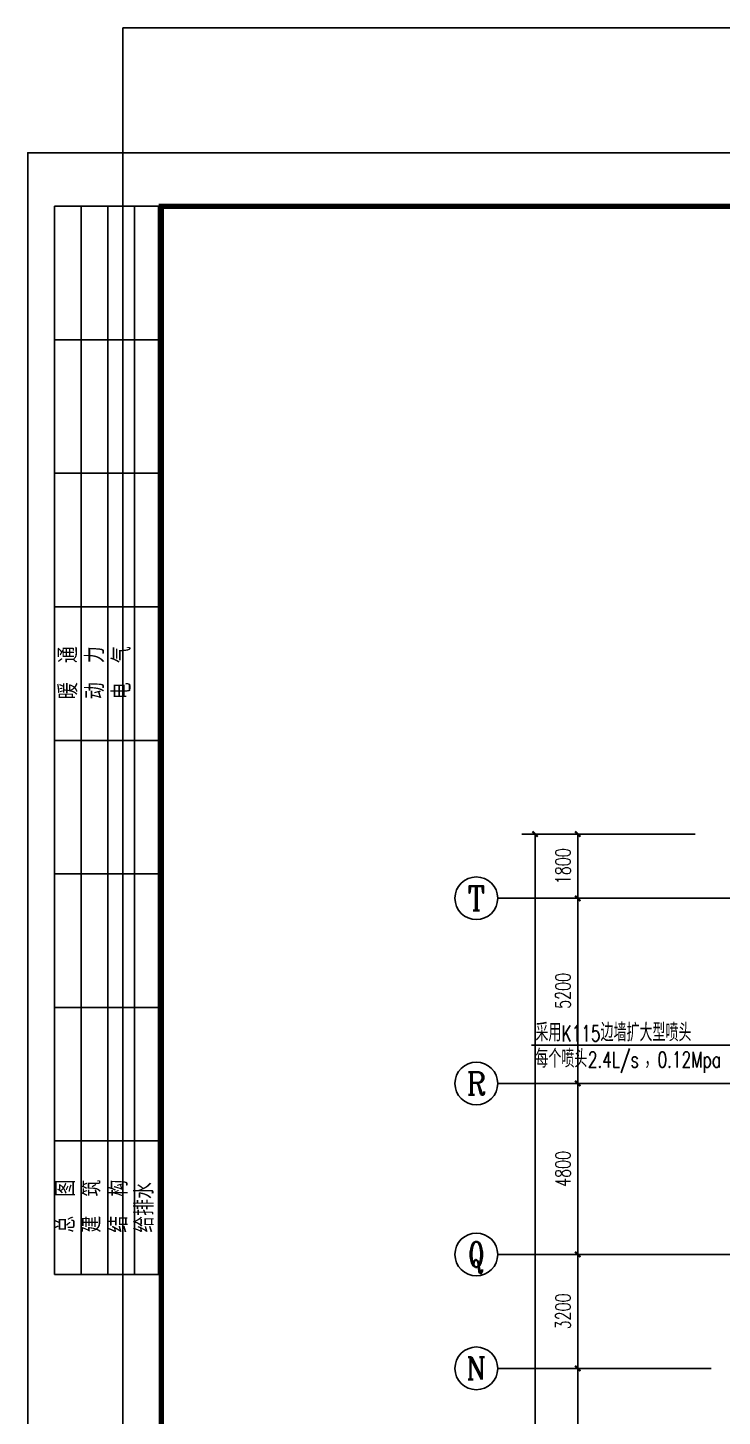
# Model space of a CAD drawing. Extents: x 0 to 2838408, y -923048 to 203859.
# Drawn here: x 2660058 to 2679573, y -625085 to -586096 of the extents above; entities that cross this region are included whole.
import ezdxf
from ezdxf.enums import TextEntityAlignment as Align

# ---------------------------------------------------------------- set-up
doc = ezdxf.new("R2010")
doc.units = 0
doc.header["$LTSCALE"] = 1000
for name, color, linetype in [('AXIS', 3, 'Continuous'), ('AXIS_TEXT', 7, 'Continuous'), ('BTTK', 7, 'Continuous'), ('DIM_喷淋', 3, 'Continuous'), ('DOTE', 8, 'Continuous'), ('PUB_TITLE', 4, 'Continuous'), ('XREF', 8, 'Continuous')]:
    doc.layers.add(name, color=color, linetype=linetype)
doc.styles.add('_TCH_AXIS', font='COMPLEX', dxfattribs={"bigfont": 'GBCBIG'})
doc.styles.add('_TCH_DIM', font='SIMPLEX', dxfattribs={"bigfont": 'GBCBIG'})
doc.styles.add('A_DIM_T3', font='SIMPLEX', dxfattribs={"width": 0.7, "bigfont": 'HZ'})
doc.styles.add('COMPLEX', font='COMPLEX')
doc.styles.add('HZ(TK)', font='geniso.shx', dxfattribs={"width": 0.9, "bigfont": 'hztxt.shx'})
doc.dimstyles.new('_TCH_ARCH&&150', dxfattribs={"dimtxt": 420, "dimasz": 150, "dimexe": 375, "dimexo": 450, "dimgap": 202.5, "dimtad": 1, "dimdec": 0, "dimzin": 0, "dimdsep": 46, "dimtxsty": 'A_DIM_T3', "dimblk": 'ARCHTICK', "dimcen": 0.09, "dimclrt": 7, "dimazin": 2, "dimtfac": 1, "dimtdec": 0, "dimtix": 1, "dimtmove": 2, "dimatfit": 3, "dimfxl": 150, "dimtolj": 1, "dimtzin": 0, "dimarcsym": 0})

# ---------------------------------------------------------------- blocks, each defined once
blk = doc.blocks.new('vhtemplate_2020年新竖式图框_A0')
at = {"layer": 'PUB_TITLE'}
for p, q in [((5, 631), (5, 831)), ((5, 831), (25, 831)), ((10, 831), (10, 631)), ((15, 831), (15, 631)), ((20, 831), (20, 631)), ((24.5, 831), (24.5, 631)), ((25, 831), (25, 631)), ((25, 806), (5, 806)), ((25, 781), (5, 781)), ((25, 756), (5, 756)), ((25, 731), (5, 731)), ((25, 706), (5, 706)), ((25, 681), (5, 681)), ((25, 656), (5, 656)), ((25, 631), (5, 631))]:
    blk.add_line(p, q, dxfattribs=at)
at = {"layer": 'PUB_TITLE', "color": 7}
blk.add_lwpolyline([(0, 0), (1189, 0), (1189, 841), (0, 841)], close=True, dxfattribs=at)
at = {"layer": 'PUB_TITLE', "const_width": 1}
blk.add_lwpolyline([(25, 10), (1179, 10), (1179, 831), (25, 831)], close=True, dxfattribs=at)
at = {"layer": 'BTTK', "color": 4, "style": 'HZ(TK)', "width": 0.9}
for tag, p in [('合作单位_001', (1143.83, 741.44)), ('建设单位_001', (1143.85, 207.44)), ('工程名称_001', (1143.62, 174.44)), ('子项名称_001', (1153.71, 157.94)), ('图纸名称_001', (1143.45, 138.94))]:
    blk.add_attdef(tag, p, '', height=3.5, dxfattribs=at)
for tag, p in [('注册证书号', (1156.5, 309.01)), ('注册印章号', (1156.5, 301.01)), ('设计号', (1154, 193)), ('图别', (1137.75, 34)), ('图号', (1170.25, 34)), ('版本号', (1137.75, 26)), ('日期', (1170.25, 26))]:
    blk.add_attdef(tag, text='', height=3.5, dxfattribs=at).set_placement(p, align=Align.MIDDLE)
at = {"layer": 'PUB_TITLE', "style": 'HZ(TK)', "width": 0.9}
for s, p in [('暖  通', (9.32, 738.72)), ('动  力', (14.32, 738.72)), ('电  气', (19.32, 738.72)), ('总  图', (8.82, 638.84)), ('建  筑', (13.7, 638.84)), ('结  构', (18.7, 638.84)), ('给排水', (23.57, 638.84))]:
    blk.add_text(s, height=3.5, rotation=90, dxfattribs=at).set_placement(p)
blk = doc.blocks.new('_ArchTick')
at = {"color": 0, "linetype": 'ByBlock', "const_width": 0.4}
blk.add_lwpolyline([(-0.5, -0.5), (0.5, 0.5)], dxfattribs=at)
blk = doc.blocks.new('*D578')
at = {"layer": 'AXIS', "color": 0, "lineweight": -2, "transparency": 16777216}
for p, q in [((2342767, -608741), (2337892, -608741)), ((2338267, -688341), (2338267, -608741)), ((2342767, -688341), (2337892, -688341))]:
    blk.add_line(p, q, dxfattribs=at)
at = {"layer": 'Defpoints', "color": 0, "transparency": 16777216}
for p in [(2338267, -608741), (2343217, -608741), (2343217, -688341)]:
    blk.add_point(p, dxfattribs=at)
at = {"layer": 'AXIS', "color": 0, "lineweight": -2, "transparency": 16777216, "xscale": 150, "yscale": 150, "zscale": 150}
for p, rotation in [((2338267, -608741), 90), ((2338267, -688341), 270)]:
    blk.add_blockref('_ArchTick', p, dxfattribs=dict(at, rotation=rotation))
at = {"layer": 'AXIS', "color": 7, "transparency": 16777216, "insert": (2337854, -648541), "char_height": 420, "attachment_point": 5, "rotation": 90, "style": 'A_DIM_T3'}
blk.add_mtext('\\A1;79600', dxfattribs=at)
blk = doc.blocks.new('*D583')
at = {"layer": 'AXIS', "color": 0, "lineweight": -2, "transparency": 16777216}
for p, q in [((2342767, -623741), (2339092, -623741)), ((2339467, -673341), (2339467, -623741)), ((2342767, -673341), (2339092, -673341))]:
    blk.add_line(p, q, dxfattribs=at)
at = {"layer": 'Defpoints', "color": 0, "transparency": 16777216}
for p in [(2339467, -623741), (2343217, -623741), (2343217, -673341)]:
    blk.add_point(p, dxfattribs=at)
at = {"layer": 'AXIS', "color": 0, "lineweight": -2, "transparency": 16777216, "xscale": 150, "yscale": 150, "zscale": 150}
for p, rotation in [((2339467, -623741), 90), ((2339467, -673341), 270)]:
    blk.add_blockref('_ArchTick', p, dxfattribs=dict(at, rotation=rotation))
at = {"layer": 'AXIS', "color": 7, "transparency": 16777216, "insert": (2339054, -648541), "char_height": 420, "attachment_point": 5, "rotation": 90, "style": 'A_DIM_T3'}
blk.add_mtext('\\A1;49600', dxfattribs=at)
blk = doc.blocks.new('*D584')
at = {"layer": 'AXIS', "color": 0, "lineweight": -2, "transparency": 16777216}
for p, q in [((2342767, -620541), (2339092, -620541)), ((2339467, -623741), (2339467, -620541)), ((2342767, -623741), (2339092, -623741))]:
    blk.add_line(p, q, dxfattribs=at)
at = {"layer": 'Defpoints', "color": 0, "transparency": 16777216}
for p in [(2339467, -620541), (2343217, -620541), (2343217, -623741)]:
    blk.add_point(p, dxfattribs=at)
at = {"layer": 'AXIS', "color": 0, "lineweight": -2, "transparency": 16777216, "xscale": 150, "yscale": 150, "zscale": 150}
for p, rotation in [((2339467, -620541), 90), ((2339467, -623741), 270)]:
    blk.add_blockref('_ArchTick', p, dxfattribs=dict(at, rotation=rotation))
at = {"layer": 'AXIS', "color": 7, "transparency": 16777216, "insert": (2339054, -622141), "char_height": 420, "attachment_point": 5, "rotation": 90, "style": 'A_DIM_T3'}
blk.add_mtext('\\A1;3200', dxfattribs=at)
blk = doc.blocks.new('*D585')
at = {"layer": 'AXIS', "color": 0, "lineweight": -2, "transparency": 16777216}
for p, q in [((2342767, -615741), (2339092, -615741)), ((2339467, -620541), (2339467, -615741)), ((2342767, -620541), (2339092, -620541))]:
    blk.add_line(p, q, dxfattribs=at)
at = {"layer": 'Defpoints', "color": 0, "transparency": 16777216}
for p in [(2339467, -615741), (2343217, -615741), (2343217, -620541)]:
    blk.add_point(p, dxfattribs=at)
at = {"layer": 'AXIS', "color": 0, "lineweight": -2, "transparency": 16777216, "xscale": 150, "yscale": 150, "zscale": 150}
for p, rotation in [((2339467, -615741), 90), ((2339467, -620541), 270)]:
    blk.add_blockref('_ArchTick', p, dxfattribs=dict(at, rotation=rotation))
at = {"layer": 'AXIS', "color": 7, "transparency": 16777216, "insert": (2339054, -618141), "char_height": 420, "attachment_point": 5, "rotation": 90, "style": 'A_DIM_T3'}
blk.add_mtext('\\A1;4800', dxfattribs=at)
blk = doc.blocks.new('*D586')
at = {"layer": 'AXIS', "color": 0, "lineweight": -2, "transparency": 16777216}
for p, q in [((2342767, -610541), (2339092, -610541)), ((2339467, -615741), (2339467, -610541)), ((2342767, -615741), (2339092, -615741))]:
    blk.add_line(p, q, dxfattribs=at)
at = {"layer": 'Defpoints', "color": 0, "transparency": 16777216}
for p in [(2339467, -610541), (2343217, -610541), (2343217, -615741)]:
    blk.add_point(p, dxfattribs=at)
at = {"layer": 'AXIS', "color": 0, "lineweight": -2, "transparency": 16777216, "xscale": 150, "yscale": 150, "zscale": 150}
for p, rotation in [((2339467, -610541), 90), ((2339467, -615741), 270)]:
    blk.add_blockref('_ArchTick', p, dxfattribs=dict(at, rotation=rotation))
at = {"layer": 'AXIS', "color": 7, "transparency": 16777216, "insert": (2339054, -613141), "char_height": 420, "attachment_point": 5, "rotation": 90, "style": 'A_DIM_T3'}
blk.add_mtext('\\A1;5200', dxfattribs=at)
blk = doc.blocks.new('*D587')
at = {"layer": 'AXIS', "color": 0, "lineweight": -2, "transparency": 16777216}
for p, q in [((2342767, -608741), (2339092, -608741)), ((2339467, -610541), (2339467, -608741)), ((2342767, -610541), (2339092, -610541))]:
    blk.add_line(p, q, dxfattribs=at)
at = {"layer": 'Defpoints', "color": 0, "transparency": 16777216}
for p in [(2339467, -608741), (2343217, -608741), (2343217, -610541)]:
    blk.add_point(p, dxfattribs=at)
at = {"layer": 'AXIS', "color": 0, "lineweight": -2, "transparency": 16777216, "xscale": 150, "yscale": 150, "zscale": 150}
for p, rotation in [((2339467, -608741), 90), ((2339467, -610541), 270)]:
    blk.add_blockref('_ArchTick', p, dxfattribs=dict(at, rotation=rotation))
at = {"layer": 'AXIS', "color": 7, "transparency": 16777216, "insert": (2339054, -609641), "char_height": 420, "attachment_point": 5, "rotation": 90, "style": 'A_DIM_T3'}
blk.add_mtext('\\A1;1800', dxfattribs=at)
blk = doc.blocks.new('*D642')
at = {"layer": 'AXIS', "color": 0, "lineweight": -2, "transparency": 16777216}
for p, q in [((2342767, -608741), (2337892, -608741)), ((2338267, -688341), (2338267, -608741)), ((2342767, -688341), (2337892, -688341))]:
    blk.add_line(p, q, dxfattribs=at)
at = {"layer": 'Defpoints', "color": 0, "transparency": 16777216}
for p in [(2338267, -608741), (2343217, -608741), (2343217, -688341)]:
    blk.add_point(p, dxfattribs=at)
at = {"layer": 'AXIS', "color": 0, "lineweight": -2, "transparency": 16777216, "xscale": 150, "yscale": 150, "zscale": 150}
for p, rotation in [((2338267, -608741), 90), ((2338267, -688341), 270)]:
    blk.add_blockref('_ArchTick', p, dxfattribs=dict(at, rotation=rotation))
at = {"layer": 'AXIS', "color": 7, "transparency": 16777216, "insert": (2337854, -648541), "char_height": 420, "attachment_point": 5, "rotation": 90, "style": 'A_DIM_T3'}
blk.add_mtext('\\A1;79600', dxfattribs=at)
blk = doc.blocks.new('*D647')
at = {"layer": 'AXIS', "color": 0, "lineweight": -2, "transparency": 16777216}
for p, q in [((2342767, -623741), (2339092, -623741)), ((2339467, -673341), (2339467, -623741)), ((2342767, -673341), (2339092, -673341))]:
    blk.add_line(p, q, dxfattribs=at)
at = {"layer": 'Defpoints', "color": 0, "transparency": 16777216}
for p in [(2339467, -623741), (2343217, -623741), (2343217, -673341)]:
    blk.add_point(p, dxfattribs=at)
at = {"layer": 'AXIS', "color": 0, "lineweight": -2, "transparency": 16777216, "xscale": 150, "yscale": 150, "zscale": 150}
for p, rotation in [((2339467, -623741), 90), ((2339467, -673341), 270)]:
    blk.add_blockref('_ArchTick', p, dxfattribs=dict(at, rotation=rotation))
at = {"layer": 'AXIS', "color": 7, "transparency": 16777216, "insert": (2339054, -648541), "char_height": 420, "attachment_point": 5, "rotation": 90, "style": 'A_DIM_T3'}
blk.add_mtext('\\A1;49600', dxfattribs=at)
blk = doc.blocks.new('*D648')
at = {"layer": 'AXIS', "color": 0, "lineweight": -2, "transparency": 16777216}
for p, q in [((2342767, -620541), (2339092, -620541)), ((2339467, -623741), (2339467, -620541)), ((2342767, -623741), (2339092, -623741))]:
    blk.add_line(p, q, dxfattribs=at)
at = {"layer": 'Defpoints', "color": 0, "transparency": 16777216}
for p in [(2339467, -620541), (2343217, -620541), (2343217, -623741)]:
    blk.add_point(p, dxfattribs=at)
at = {"layer": 'AXIS', "color": 0, "lineweight": -2, "transparency": 16777216, "xscale": 150, "yscale": 150, "zscale": 150}
for p, rotation in [((2339467, -620541), 90), ((2339467, -623741), 270)]:
    blk.add_blockref('_ArchTick', p, dxfattribs=dict(at, rotation=rotation))
at = {"layer": 'AXIS', "color": 7, "transparency": 16777216, "insert": (2339054, -622141), "char_height": 420, "attachment_point": 5, "rotation": 90, "style": 'A_DIM_T3'}
blk.add_mtext('\\A1;3200', dxfattribs=at)
blk = doc.blocks.new('*D649')
at = {"layer": 'AXIS', "color": 0, "lineweight": -2, "transparency": 16777216}
for p, q in [((2342767, -615741), (2339092, -615741)), ((2339467, -620541), (2339467, -615741)), ((2342767, -620541), (2339092, -620541))]:
    blk.add_line(p, q, dxfattribs=at)
at = {"layer": 'Defpoints', "color": 0, "transparency": 16777216}
for p in [(2339467, -615741), (2343217, -615741), (2343217, -620541)]:
    blk.add_point(p, dxfattribs=at)
at = {"layer": 'AXIS', "color": 0, "lineweight": -2, "transparency": 16777216, "xscale": 150, "yscale": 150, "zscale": 150}
for p, rotation in [((2339467, -615741), 90), ((2339467, -620541), 270)]:
    blk.add_blockref('_ArchTick', p, dxfattribs=dict(at, rotation=rotation))
at = {"layer": 'AXIS', "color": 7, "transparency": 16777216, "insert": (2339054, -618141), "char_height": 420, "attachment_point": 5, "rotation": 90, "style": 'A_DIM_T3'}
blk.add_mtext('\\A1;4800', dxfattribs=at)
blk = doc.blocks.new('*D650')
at = {"layer": 'AXIS', "color": 0, "lineweight": -2, "transparency": 16777216}
for p, q in [((2342767, -610541), (2339092, -610541)), ((2339467, -615741), (2339467, -610541)), ((2342767, -615741), (2339092, -615741))]:
    blk.add_line(p, q, dxfattribs=at)
at = {"layer": 'Defpoints', "color": 0, "transparency": 16777216}
for p in [(2339467, -610541), (2343217, -610541), (2343217, -615741)]:
    blk.add_point(p, dxfattribs=at)
at = {"layer": 'AXIS', "color": 0, "lineweight": -2, "transparency": 16777216, "xscale": 150, "yscale": 150, "zscale": 150}
for p, rotation in [((2339467, -610541), 90), ((2339467, -615741), 270)]:
    blk.add_blockref('_ArchTick', p, dxfattribs=dict(at, rotation=rotation))
at = {"layer": 'AXIS', "color": 7, "transparency": 16777216, "insert": (2339054, -613141), "char_height": 420, "attachment_point": 5, "rotation": 90, "style": 'A_DIM_T3'}
blk.add_mtext('\\A1;5200', dxfattribs=at)
blk = doc.blocks.new('*D651')
at = {"layer": 'AXIS', "color": 0, "lineweight": -2, "transparency": 16777216}
for p, q in [((2342767, -608741), (2339092, -608741)), ((2339467, -610541), (2339467, -608741)), ((2342767, -610541), (2339092, -610541))]:
    blk.add_line(p, q, dxfattribs=at)
at = {"layer": 'Defpoints', "color": 0, "transparency": 16777216}
for p in [(2339467, -608741), (2343217, -608741), (2343217, -610541)]:
    blk.add_point(p, dxfattribs=at)
at = {"layer": 'AXIS', "color": 0, "lineweight": -2, "transparency": 16777216, "xscale": 150, "yscale": 150, "zscale": 150}
for p, rotation in [((2339467, -608741), 90), ((2339467, -610541), 270)]:
    blk.add_blockref('_ArchTick', p, dxfattribs=dict(at, rotation=rotation))
at = {"layer": 'AXIS', "color": 7, "transparency": 16777216, "insert": (2339054, -609641), "char_height": 420, "attachment_point": 5, "rotation": 90, "style": 'A_DIM_T3'}
blk.add_mtext('\\A1;1800', dxfattribs=at)
blk = doc.blocks.new('*D706')
at = {"layer": 'AXIS', "color": 0, "lineweight": -2, "transparency": 16777216}
for p, q in [((2342767, -608741), (2337892, -608741)), ((2338267, -688341), (2338267, -608741)), ((2342767, -688341), (2337892, -688341))]:
    blk.add_line(p, q, dxfattribs=at)
at = {"layer": 'Defpoints', "color": 0, "transparency": 16777216}
for p in [(2338267, -608741), (2343217, -608741), (2343217, -688341)]:
    blk.add_point(p, dxfattribs=at)
at = {"layer": 'AXIS', "color": 0, "lineweight": -2, "transparency": 16777216, "xscale": 150, "yscale": 150, "zscale": 150}
for p, rotation in [((2338267, -608741), 90), ((2338267, -688341), 270)]:
    blk.add_blockref('_ArchTick', p, dxfattribs=dict(at, rotation=rotation))
at = {"layer": 'AXIS', "color": 7, "transparency": 16777216, "insert": (2337854, -648541), "char_height": 420, "attachment_point": 5, "rotation": 90, "style": 'A_DIM_T3'}
blk.add_mtext('\\A1;79600', dxfattribs=at)
blk = doc.blocks.new('*D711')
at = {"layer": 'AXIS', "color": 0, "lineweight": -2, "transparency": 16777216}
for p, q in [((2342767, -623741), (2339092, -623741)), ((2339467, -673341), (2339467, -623741)), ((2342767, -673341), (2339092, -673341))]:
    blk.add_line(p, q, dxfattribs=at)
at = {"layer": 'Defpoints', "color": 0, "transparency": 16777216}
for p in [(2339467, -623741), (2343217, -623741), (2343217, -673341)]:
    blk.add_point(p, dxfattribs=at)
at = {"layer": 'AXIS', "color": 0, "lineweight": -2, "transparency": 16777216, "xscale": 150, "yscale": 150, "zscale": 150}
for p, rotation in [((2339467, -623741), 90), ((2339467, -673341), 270)]:
    blk.add_blockref('_ArchTick', p, dxfattribs=dict(at, rotation=rotation))
at = {"layer": 'AXIS', "color": 7, "transparency": 16777216, "insert": (2339054, -648541), "char_height": 420, "attachment_point": 5, "rotation": 90, "style": 'A_DIM_T3'}
blk.add_mtext('\\A1;49600', dxfattribs=at)
blk = doc.blocks.new('*D712')
at = {"layer": 'AXIS', "color": 0, "lineweight": -2, "transparency": 16777216}
for p, q in [((2342767, -620541), (2339092, -620541)), ((2339467, -623741), (2339467, -620541)), ((2342767, -623741), (2339092, -623741))]:
    blk.add_line(p, q, dxfattribs=at)
at = {"layer": 'Defpoints', "color": 0, "transparency": 16777216}
for p in [(2339467, -620541), (2343217, -620541), (2343217, -623741)]:
    blk.add_point(p, dxfattribs=at)
at = {"layer": 'AXIS', "color": 0, "lineweight": -2, "transparency": 16777216, "xscale": 150, "yscale": 150, "zscale": 150}
for p, rotation in [((2339467, -620541), 90), ((2339467, -623741), 270)]:
    blk.add_blockref('_ArchTick', p, dxfattribs=dict(at, rotation=rotation))
at = {"layer": 'AXIS', "color": 7, "transparency": 16777216, "insert": (2339054, -622141), "char_height": 420, "attachment_point": 5, "rotation": 90, "style": 'A_DIM_T3'}
blk.add_mtext('\\A1;3200', dxfattribs=at)
blk = doc.blocks.new('*D713')
at = {"layer": 'AXIS', "color": 0, "lineweight": -2, "transparency": 16777216}
for p, q in [((2342767, -615741), (2339092, -615741)), ((2339467, -620541), (2339467, -615741)), ((2342767, -620541), (2339092, -620541))]:
    blk.add_line(p, q, dxfattribs=at)
at = {"layer": 'Defpoints', "color": 0, "transparency": 16777216}
for p in [(2339467, -615741), (2343217, -615741), (2343217, -620541)]:
    blk.add_point(p, dxfattribs=at)
at = {"layer": 'AXIS', "color": 0, "lineweight": -2, "transparency": 16777216, "xscale": 150, "yscale": 150, "zscale": 150}
for p, rotation in [((2339467, -615741), 90), ((2339467, -620541), 270)]:
    blk.add_blockref('_ArchTick', p, dxfattribs=dict(at, rotation=rotation))
at = {"layer": 'AXIS', "color": 7, "transparency": 16777216, "insert": (2339054, -618141), "char_height": 420, "attachment_point": 5, "rotation": 90, "style": 'A_DIM_T3'}
blk.add_mtext('\\A1;4800', dxfattribs=at)
blk = doc.blocks.new('*D714')
at = {"layer": 'AXIS', "color": 0, "lineweight": -2, "transparency": 16777216}
for p, q in [((2342767, -610541), (2339092, -610541)), ((2339467, -615741), (2339467, -610541)), ((2342767, -615741), (2339092, -615741))]:
    blk.add_line(p, q, dxfattribs=at)
at = {"layer": 'Defpoints', "color": 0, "transparency": 16777216}
for p in [(2339467, -610541), (2343217, -610541), (2343217, -615741)]:
    blk.add_point(p, dxfattribs=at)
at = {"layer": 'AXIS', "color": 0, "lineweight": -2, "transparency": 16777216, "xscale": 150, "yscale": 150, "zscale": 150}
for p, rotation in [((2339467, -610541), 90), ((2339467, -615741), 270)]:
    blk.add_blockref('_ArchTick', p, dxfattribs=dict(at, rotation=rotation))
at = {"layer": 'AXIS', "color": 7, "transparency": 16777216, "insert": (2339054, -613141), "char_height": 420, "attachment_point": 5, "rotation": 90, "style": 'A_DIM_T3'}
blk.add_mtext('\\A1;5200', dxfattribs=at)
blk = doc.blocks.new('*D715')
at = {"layer": 'AXIS', "color": 0, "lineweight": -2, "transparency": 16777216}
for p, q in [((2342767, -608741), (2339092, -608741)), ((2339467, -610541), (2339467, -608741)), ((2342767, -610541), (2339092, -610541))]:
    blk.add_line(p, q, dxfattribs=at)
at = {"layer": 'Defpoints', "color": 0, "transparency": 16777216}
for p in [(2339467, -608741), (2343217, -608741), (2343217, -610541)]:
    blk.add_point(p, dxfattribs=at)
at = {"layer": 'AXIS', "color": 0, "lineweight": -2, "transparency": 16777216, "xscale": 150, "yscale": 150, "zscale": 150}
for p, rotation in [((2339467, -608741), 90), ((2339467, -610541), 270)]:
    blk.add_blockref('_ArchTick', p, dxfattribs=dict(at, rotation=rotation))
at = {"layer": 'AXIS', "color": 7, "transparency": 16777216, "insert": (2339054, -609641), "char_height": 420, "attachment_point": 5, "rotation": 90, "style": 'A_DIM_T3'}
blk.add_mtext('\\A1;1800', dxfattribs=at)
blk = doc.blocks.new('_AXISO')
at = {"color": 0}
blk.add_circle((0, 0), 0.5, dxfattribs=at)
at = {"layer": 'AXIS_TEXT', "color": 0, "style": 'COMPLEX', "width": 1.041667}
blk.add_attdef('A', text='', height=0.56, dxfattribs=at).set_placement((-0.25, -0.28), (0.25, -0.28), align=Align.FIT)
blk = doc.blocks.new('*D770')
at = {"layer": 'AXIS', "color": 0, "lineweight": -2, "transparency": 16777216}
for p, q in [((2342767, -608741), (2337892, -608741)), ((2338267, -688341), (2338267, -608741)), ((2342767, -688341), (2337892, -688341))]:
    blk.add_line(p, q, dxfattribs=at)
at = {"layer": 'Defpoints', "color": 0, "transparency": 16777216}
for p in [(2338267, -608741), (2343217, -608741), (2343217, -688341)]:
    blk.add_point(p, dxfattribs=at)
at = {"layer": 'AXIS', "color": 0, "lineweight": -2, "transparency": 16777216, "xscale": 150, "yscale": 150, "zscale": 150}
for p, rotation in [((2338267, -608741), 90), ((2338267, -688341), 270)]:
    blk.add_blockref('_ArchTick', p, dxfattribs=dict(at, rotation=rotation))
at = {"layer": 'AXIS', "color": 7, "transparency": 16777216, "insert": (2337854, -648541), "char_height": 420, "attachment_point": 5, "rotation": 90, "style": 'A_DIM_T3'}
blk.add_mtext('\\A1;79600', dxfattribs=at)
blk = doc.blocks.new('*D775')
at = {"layer": 'AXIS', "color": 0, "lineweight": -2, "transparency": 16777216}
for p, q in [((2342767, -623741), (2339092, -623741)), ((2339467, -673341), (2339467, -623741)), ((2342767, -673341), (2339092, -673341))]:
    blk.add_line(p, q, dxfattribs=at)
at = {"layer": 'Defpoints', "color": 0, "transparency": 16777216}
for p in [(2339467, -623741), (2343217, -623741), (2343217, -673341)]:
    blk.add_point(p, dxfattribs=at)
at = {"layer": 'AXIS', "color": 0, "lineweight": -2, "transparency": 16777216, "xscale": 150, "yscale": 150, "zscale": 150}
for p, rotation in [((2339467, -623741), 90), ((2339467, -673341), 270)]:
    blk.add_blockref('_ArchTick', p, dxfattribs=dict(at, rotation=rotation))
at = {"layer": 'AXIS', "color": 7, "transparency": 16777216, "insert": (2339054, -648541), "char_height": 420, "attachment_point": 5, "rotation": 90, "style": 'A_DIM_T3'}
blk.add_mtext('\\A1;49600', dxfattribs=at)
blk = doc.blocks.new('*D776')
at = {"layer": 'AXIS', "color": 0, "lineweight": -2, "transparency": 16777216}
for p, q in [((2342767, -620541), (2339092, -620541)), ((2339467, -623741), (2339467, -620541)), ((2342767, -623741), (2339092, -623741))]:
    blk.add_line(p, q, dxfattribs=at)
at = {"layer": 'Defpoints', "color": 0, "transparency": 16777216}
for p in [(2339467, -620541), (2343217, -620541), (2343217, -623741)]:
    blk.add_point(p, dxfattribs=at)
at = {"layer": 'AXIS', "color": 0, "lineweight": -2, "transparency": 16777216, "xscale": 150, "yscale": 150, "zscale": 150}
for p, rotation in [((2339467, -620541), 90), ((2339467, -623741), 270)]:
    blk.add_blockref('_ArchTick', p, dxfattribs=dict(at, rotation=rotation))
at = {"layer": 'AXIS', "color": 7, "transparency": 16777216, "insert": (2339054, -622141), "char_height": 420, "attachment_point": 5, "rotation": 90, "style": 'A_DIM_T3'}
blk.add_mtext('\\A1;3200', dxfattribs=at)
blk = doc.blocks.new('*D777')
at = {"layer": 'AXIS', "color": 0, "lineweight": -2, "transparency": 16777216}
for p, q in [((2342767, -615741), (2339092, -615741)), ((2339467, -620541), (2339467, -615741)), ((2342767, -620541), (2339092, -620541))]:
    blk.add_line(p, q, dxfattribs=at)
at = {"layer": 'Defpoints', "color": 0, "transparency": 16777216}
for p in [(2339467, -615741), (2343217, -615741), (2343217, -620541)]:
    blk.add_point(p, dxfattribs=at)
at = {"layer": 'AXIS', "color": 0, "lineweight": -2, "transparency": 16777216, "xscale": 150, "yscale": 150, "zscale": 150}
for p, rotation in [((2339467, -615741), 90), ((2339467, -620541), 270)]:
    blk.add_blockref('_ArchTick', p, dxfattribs=dict(at, rotation=rotation))
at = {"layer": 'AXIS', "color": 7, "transparency": 16777216, "insert": (2339054, -618141), "char_height": 420, "attachment_point": 5, "rotation": 90, "style": 'A_DIM_T3'}
blk.add_mtext('\\A1;4800', dxfattribs=at)
blk = doc.blocks.new('*D778')
at = {"layer": 'AXIS', "color": 0, "lineweight": -2, "transparency": 16777216}
for p, q in [((2342767, -610541), (2339092, -610541)), ((2339467, -615741), (2339467, -610541)), ((2342767, -615741), (2339092, -615741))]:
    blk.add_line(p, q, dxfattribs=at)
at = {"layer": 'Defpoints', "color": 0, "transparency": 16777216}
for p in [(2339467, -610541), (2343217, -610541), (2343217, -615741)]:
    blk.add_point(p, dxfattribs=at)
at = {"layer": 'AXIS', "color": 0, "lineweight": -2, "transparency": 16777216, "xscale": 150, "yscale": 150, "zscale": 150}
for p, rotation in [((2339467, -610541), 90), ((2339467, -615741), 270)]:
    blk.add_blockref('_ArchTick', p, dxfattribs=dict(at, rotation=rotation))
at = {"layer": 'AXIS', "color": 7, "transparency": 16777216, "insert": (2339054, -613141), "char_height": 420, "attachment_point": 5, "rotation": 90, "style": 'A_DIM_T3'}
blk.add_mtext('\\A1;5200', dxfattribs=at)
blk = doc.blocks.new('*D779')
at = {"layer": 'AXIS', "color": 0, "lineweight": -2, "transparency": 16777216}
for p, q in [((2342767, -608741), (2339092, -608741)), ((2339467, -610541), (2339467, -608741)), ((2342767, -610541), (2339092, -610541))]:
    blk.add_line(p, q, dxfattribs=at)
at = {"layer": 'Defpoints', "color": 0, "transparency": 16777216}
for p in [(2339467, -608741), (2343217, -608741), (2343217, -610541)]:
    blk.add_point(p, dxfattribs=at)
at = {"layer": 'AXIS', "color": 0, "lineweight": -2, "transparency": 16777216, "xscale": 150, "yscale": 150, "zscale": 150}
for p, rotation in [((2339467, -608741), 90), ((2339467, -610541), 270)]:
    blk.add_blockref('_ArchTick', p, dxfattribs=dict(at, rotation=rotation))
at = {"layer": 'AXIS', "color": 7, "transparency": 16777216, "insert": (2339054, -609641), "char_height": 420, "attachment_point": 5, "rotation": 90, "style": 'A_DIM_T3'}
blk.add_mtext('\\A1;1800', dxfattribs=at)
blk = doc.blocks.new('4F1')
at = {"layer": 'AXIS'}
for p, q in [((2343216.7, -610541.3), (2337216.7, -610541.3)), ((2343216.7, -615741.3), (2337216.7, -615741.3)), ((2343216.7, -620541.3), (2337216.7, -620541.3)), ((2343216.7, -623741.3), (2337216.7, -623741.3))]:
    blk.add_line(p, q, dxfattribs=at)
at = {"layer": 'Defpoints', "color": 250}
blk.add_lwpolyline([(2326685.8, -586096.2), (2468623.3, -586096.2), (2468623.3, -659212.9), (2326685.8, -659212.9)], close=True, dxfattribs=at)
at = {"layer": 'DOTE'}
for p, q in [((2453916.7, -610541.3), (2343216.7, -610541.3)), ((2453916.7, -610541.3), (2343216.7, -610541.3)), ((2346821.2, -610541.3), (2343216.7, -610541.3)), ((2453916.7, -615741.3), (2343216.7, -615741.3)), ((2453916.7, -620541.3), (2343216.7, -620541.3))]:
    blk.add_line(p, q, dxfattribs=at)
at = {"layer": 'AXIS'}
ref = blk.add_blockref('_AXISO', (2336616.7, -610541.3), dxfattribs=dict(at, xscale=1200, yscale=1200, zscale=1200))
ref.add_attrib('A', 'T', dxfattribs={"layer": 'AXIS_TEXT', "height": 683.5, "style": '_TCH_AXIS'}).set_placement((2336372.6, -610883.1), (2336860.9, -610883.1), align=Align.FIT)
ref = blk.add_blockref('_AXISO', (2336616.7, -615741.3), dxfattribs=dict(at, xscale=1200, yscale=1200, zscale=1200))
ref.add_attrib('A', 'R', dxfattribs={"layer": 'AXIS_TEXT', "height": 637.8, "style": '_TCH_AXIS'}).set_placement((2336343.4, -616060.2), (2336890.1, -616060.2), align=Align.FIT)
ref = blk.add_blockref('_AXISO', (2336616.7, -620541.3), dxfattribs=dict(at, xscale=1200, yscale=1200, zscale=1200))
ref.add_attrib('A', 'Q', dxfattribs={"layer": 'AXIS_TEXT', "height": 715.4, "style": '_TCH_AXIS', "width": 0.807692}).set_placement((2336396.6, -620899), (2336836.9, -620899), align=Align.FIT)
ref = blk.add_blockref('_AXISO', (2336616.7, -623741.3), dxfattribs=dict(at, xscale=1200, yscale=1200, zscale=1200))
ref.add_attrib('A', 'N', dxfattribs={"layer": 'AXIS_TEXT', "height": 622.9, "style": '_TCH_AXIS'}).set_placement((2336335, -624052.7), (2336898.5, -624052.7), align=Align.FIT)
for p1, p2, distance, picture, middle in [((2343216.7, -688341.3), (2343216.7, -608741.3), 4950, '*D578', (2337854.2, -648541.3)), ((2343216.7, -688341.3), (2343216.7, -608741.3), 4950, '*D642', (2337854.2, -648541.3)), ((2343216.7, -688341.3), (2343216.7, -608741.3), 4950, '*D706', (2337854.2, -648541.3)), ((2343216.7, -688341.3), (2343216.7, -608741.3), 4950, '*D770', (2337854.2, -648541.3)), ((2343216.7, -610541.3), (2343216.7, -608741.3), 3750, '*D587', (2339054.2, -609641.3)), ((2343216.7, -610541.3), (2343216.7, -608741.3), 3750, '*D651', (2339054.2, -609641.3)), ((2343216.7, -610541.3), (2343216.7, -608741.3), 3750, '*D715', (2339054.2, -609641.3)), ((2343216.7, -610541.3), (2343216.7, -608741.3), 3750, '*D779', (2339054.2, -609641.3)), ((2343216.7, -615741.3), (2343216.7, -610541.3), 3750, '*D586', (2339054.2, -613141.3)), ((2343216.7, -615741.3), (2343216.7, -610541.3), 3750, '*D650', (2339054.2, -613141.3)), ((2343216.7, -615741.3), (2343216.7, -610541.3), 3750, '*D714', (2339054.2, -613141.3)), ((2343216.7, -615741.3), (2343216.7, -610541.3), 3750, '*D778', (2339054.2, -613141.3)), ((2343216.7, -620541.3), (2343216.7, -615741.3), 3750, '*D585', (2339054.2, -618141.3)), ((2343216.7, -620541.3), (2343216.7, -615741.3), 3750, '*D649', (2339054.2, -618141.3)), ((2343216.7, -620541.3), (2343216.7, -615741.3), 3750, '*D713', (2339054.2, -618141.3)), ((2343216.7, -620541.3), (2343216.7, -615741.3), 3750, '*D777', (2339054.2, -618141.3)), ((2343216.7, -623741.3), (2343216.7, -620541.3), 3750, '*D584', (2339054.2, -622141.3)), ((2343216.7, -623741.3), (2343216.7, -620541.3), 3750, '*D648', (2339054.2, -622141.3)), ((2343216.7, -623741.3), (2343216.7, -620541.3), 3750, '*D712', (2339054.2, -622141.3)), ((2343216.7, -623741.3), (2343216.7, -620541.3), 3750, '*D776', (2339054.2, -622141.3)), ((2343216.7, -673341.3), (2343216.7, -623741.3), 3750, '*D583', (2339054.2, -648541.3)), ((2343216.7, -673341.3), (2343216.7, -623741.3), 3750, '*D647', (2339054.2, -648541.3)), ((2343216.7, -673341.3), (2343216.7, -623741.3), 3750, '*D711', (2339054.2, -648541.3)), ((2343216.7, -673341.3), (2343216.7, -623741.3), 3750, '*D775', (2339054.2, -648541.3))]:
    dim = blk.add_aligned_dim(p1=p1, p2=p2, distance=distance, dimstyle='_TCH_ARCH&&150', dxfattribs=at)
    dim.commit()
    dim.dimension.update_dxf_attribs({"geometry": picture, "text_midpoint": middle})

msp = doc.modelspace()

# ---------------------------------------------------------------- linework, layer by layer
at = {"layer": 'DIM_喷淋', "linetype": 'ByBlock'}
msp.add_line((2680250.2, -614664.5), (2674217.1, -614664.5), dxfattribs=at)

# ---------------------------------------------------------------- block references
at = {"xscale": 150, "yscale": 150, "zscale": 150}
msp.add_blockref('vhtemplate_2020年新竖式图框_A0', (2660058, -715756.4), dxfattribs=at)
at = {"layer": 'XREF'}
msp.add_blockref('4F1', (336045.8, 0), dxfattribs=at)

# ---------------------------------------------------------------- texts
at = {"layer": 'DIM_喷淋', "color": 7, "linetype": 'ByBlock', "style": '_TCH_DIM'}
for s, height, p in [('采用', 506.38, (2674322.1, -614559.5)), ('边墙扩大型喷头', 506.38, (2676154.3, -614559.5)), ('每个喷头', 506.38, (2674322.1, -615294.5)), ('，', 506.4, (2677386.5, -615294.5))]:
    msp.add_text(s, height=height, dxfattribs=at).set_placement(p)
at = {"layer": 'DIM_喷淋', "color": 7, "linetype": 'ByBlock', "style": '_TCH_DIM', "width": 0.705882}
for s, p in [('K115', (2675059.3, -614559.5)), ('2.4L/s', (2675796.5, -615294.5)), ('0.12Mpa', (2677755.2, -615294.5))]:
    msp.add_text(s, height=446.25, dxfattribs=at).set_placement(p)

doc.saveas('drawing.dxf')
